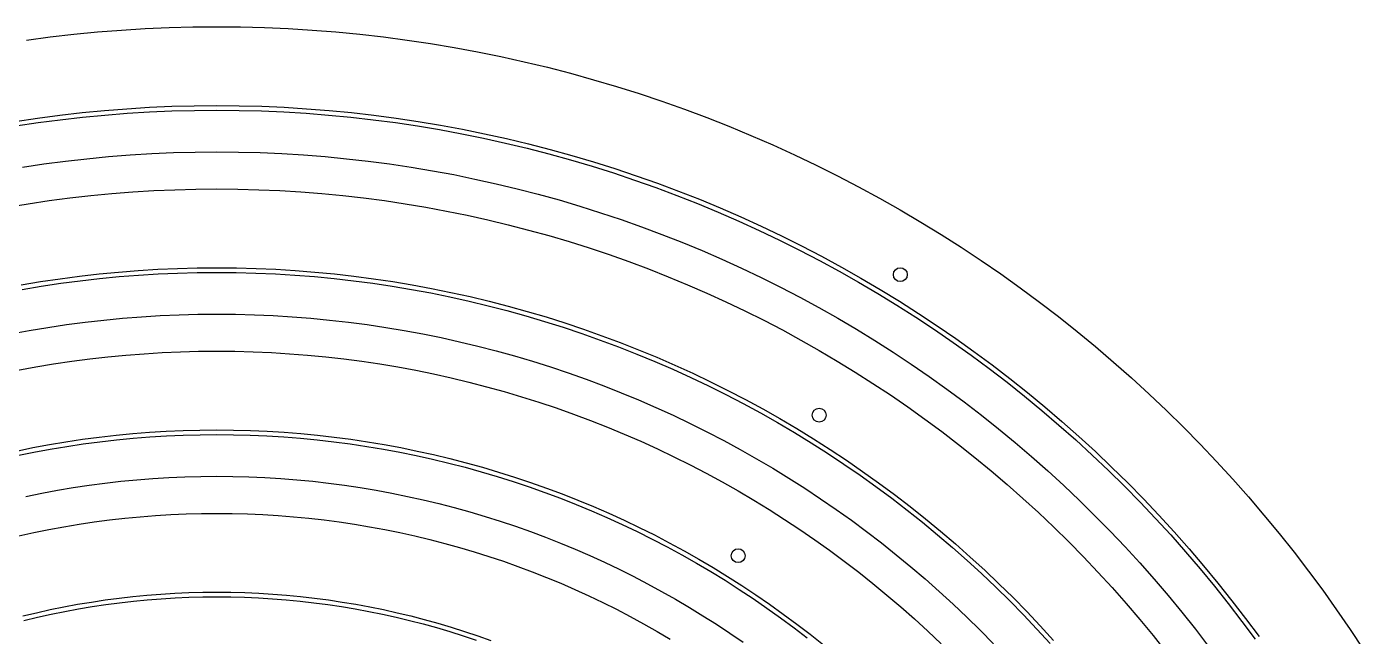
# Model space of a CAD drawing. Header units: metres. Extents: x 9 to 1211, y 9 to 2781.
# Drawn here: x 875 to 1163.4, y 2649.5 to 2781 of the extents above; entities that cross this region are included whole.
import ezdxf

# ---------------------------------------------------------------- set-up
doc = ezdxf.new("R2010")
doc.units = ezdxf.units.M
for name, color, linetype in [('ACIKLIK', 5, 'Continuous'), ('ASKI_DELIK', 6, 'Continuous'), ('CAM_SABLON', 4, 'Continuous'), ('DIS_KENAR_V91_Z3', 1, 'Continuous'), ('LAMBA_T4_Z4', 3, 'Continuous')]:
    doc.layers.add(name, color=color, linetype=linetype)

msp = doc.modelspace()

# ---------------------------------------------------------------- linework, layer by layer
at = {"layer": 'ACIKLIK'}
for points in [[(874.08, 2750.7), (878.7, 2751.39), (883.34, 2752), (887.99, 2752.53), (892.64, 2752.98), (897.31, 2753.35), (901.97, 2753.63), (906.65, 2753.84), (911.32, 2753.96), (916, 2754), (920.68, 2753.96), (925.35, 2753.84), (930.03, 2753.63), (934.69, 2753.35), (939.36, 2752.98), (944.01, 2752.53), (948.66, 2752), (953.3, 2751.39), (957.92, 2750.7), (962.54, 2749.93), (967.14, 2749.08), (971.72, 2748.14), (976.29, 2747.13), (980.83, 2746.04), (985.36, 2744.87), (989.87, 2743.62), (994.36, 2742.29), (998.82, 2740.88), (1003.25, 2739.4), (1007.66, 2737.84), (1012.04, 2736.2), (1016.39, 2734.48), (1020.72, 2732.69), (1025.01, 2730.83), (1029.26, 2728.89), (1033.48, 2726.88), (1037.67, 2724.79), (1041.82, 2722.63), (1045.93, 2720.4), (1050, 2718.09), (1054.03, 2715.72), (1058.02, 2713.28), (1061.96, 2710.76), (1065.86, 2708.18), (1069.72, 2705.53), (1073.53, 2702.82), (1077.29, 2700.03), (1081, 2697.19), (1084.66, 2694.27), (1088.27, 2691.3), (1091.82, 2688.26), (1095.33, 2685.16), (1098.77, 2682), (1102.17, 2678.78), (1105.5, 2675.5), (1108.78, 2672.17), (1112, 2668.77), (1115.16, 2665.33), (1118.26, 2661.82), (1121.3, 2658.27), (1124.27, 2654.66), (1127.19, 2651), (1130.03, 2647.29)], [(871.54, 2714.72), (875.54, 2715.46), (879.55, 2716.13), (883.57, 2716.73), (887.6, 2717.26), (891.64, 2717.72), (895.69, 2718.11), (899.75, 2718.43), (903.81, 2718.68), (907.87, 2718.86), (911.93, 2718.96), (916, 2719), (920.07, 2718.96), (924.13, 2718.86), (928.19, 2718.68), (932.25, 2718.43), (936.31, 2718.11), (940.36, 2717.72), (944.4, 2717.26), (948.43, 2716.73), (952.45, 2716.13), (956.46, 2715.46), (960.46, 2714.72), (964.44, 2713.91), (968.41, 2713.03), (972.37, 2712.08), (976.3, 2711.06), (980.22, 2709.97), (984.12, 2708.82), (988, 2707.6), (991.86, 2706.3), (995.69, 2704.95), (999.5, 2703.52), (1003.28, 2702.03), (1007.04, 2700.48), (1010.77, 2698.86), (1014.47, 2697.17), (1018.14, 2695.42), (1021.78, 2693.6), (1025.39, 2691.73), (1028.96, 2689.79), (1032.5, 2687.78), (1036, 2685.72), (1039.47, 2683.59), (1042.9, 2681.41), (1046.29, 2679.16), (1049.64, 2676.86), (1052.95, 2674.5), (1056.22, 2672.08), (1059.45, 2669.61), (1062.63, 2667.07), (1065.77, 2664.49), (1068.86, 2661.85), (1071.91, 2659.15), (1074.9, 2656.4), (1077.85, 2653.61), (1080.76, 2650.76), (1083.61, 2647.85)], [(874.83, 2679.67), (878.22, 2680.36), (881.62, 2680.99), (885.03, 2681.56), (888.44, 2682.07), (891.87, 2682.52), (895.3, 2682.91), (898.74, 2683.25), (902.19, 2683.52), (905.64, 2683.73), (909.09, 2683.88), (912.54, 2683.97), (916, 2684), (919.46, 2683.97), (922.91, 2683.88), (926.36, 2683.73), (929.81, 2683.52), (933.26, 2683.25), (936.7, 2682.91), (940.13, 2682.52), (943.56, 2682.07), (946.97, 2681.56), (950.38, 2680.99), (953.78, 2680.36), (957.17, 2679.67), (960.54, 2678.92), (963.9, 2678.12), (967.25, 2677.25), (970.58, 2676.33), (973.89, 2675.35), (977.19, 2674.31), (980.46, 2673.21), (983.72, 2672.06), (986.96, 2670.85), (990.17, 2669.58), (993.36, 2668.26), (996.53, 2666.88), (999.68, 2665.45), (1002.8, 2663.96), (1005.89, 2662.42), (1008.95, 2660.82), (1011.99, 2659.17), (1015, 2657.47), (1017.98, 2655.72), (1020.92, 2653.91), (1023.84, 2652.06), (1026.72, 2650.15), (1029.57, 2648.19)]]:
    msp.add_lwpolyline(points, dxfattribs=at)
at = {"layer": 'ASKI_DELIK'}
for centre in [(1063.5, 2727.51), (1046, 2697.19), (1028.5, 2666.86)]:
    msp.add_circle(centre, 1.5, dxfattribs=at)
at = {"layer": 'CAM_SABLON'}
for points in [[(872.67, 2759.59), (877.45, 2760.3), (882.24, 2760.93), (887.05, 2761.48), (891.86, 2761.95), (896.68, 2762.32), (901.5, 2762.62), (906.33, 2762.83), (911.17, 2762.96), (916, 2763), (920.83, 2762.96), (925.67, 2762.83), (930.5, 2762.62), (935.32, 2762.32), (940.14, 2761.95), (944.95, 2761.48), (949.76, 2760.93), (954.55, 2760.3), (959.33, 2759.59), (964.1, 2758.79), (968.85, 2757.91), (973.59, 2756.95), (978.31, 2755.9), (983.01, 2754.77), (987.69, 2753.56), (992.35, 2752.27), (996.99, 2750.9), (1001.6, 2749.44), (1006.18, 2747.91), (1010.74, 2746.29), (1015.27, 2744.6), (1019.77, 2742.83), (1024.23, 2740.98), (1028.67, 2739.05), (1033.06, 2737.05), (1037.43, 2734.97), (1041.76, 2732.81), (1046.04, 2730.58), (1050.29, 2728.27), (1054.5, 2725.89), (1058.67, 2723.43), (1062.79, 2720.91), (1066.86, 2718.31), (1070.9, 2715.64), (1074.88, 2712.9), (1078.82, 2710.1), (1082.7, 2707.22), (1086.54, 2704.28), (1090.32, 2701.27), (1094.05, 2698.19), (1097.73, 2695.05), (1101.35, 2691.85), (1104.91, 2688.58), (1108.42, 2685.26), (1111.87, 2681.87), (1115.26, 2678.42), (1118.58, 2674.91), (1121.85, 2671.35), (1125.05, 2667.73), (1128.19, 2664.05), (1131.27, 2660.32), (1134.28, 2656.54), (1137.22, 2652.7), (1140.1, 2648.82)], [(873.98, 2724.32), (878.14, 2725.02), (882.32, 2725.64), (886.51, 2726.2), (890.7, 2726.67), (894.91, 2727.08), (899.12, 2727.41), (903.33, 2727.67), (907.55, 2727.85), (911.78, 2727.96), (916, 2728), (920.22, 2727.96), (924.45, 2727.85), (928.67, 2727.67), (932.88, 2727.41), (937.09, 2727.08), (941.3, 2726.67), (945.49, 2726.2), (949.68, 2725.64), (953.86, 2725.02), (958.02, 2724.32), (962.18, 2723.55), (966.31, 2722.71), (970.44, 2721.8), (974.54, 2720.81), (978.63, 2719.75), (982.7, 2718.62), (986.75, 2717.43), (990.78, 2716.16), (994.79, 2714.81), (998.77, 2713.4), (1002.72, 2711.93), (1006.65, 2710.38), (1010.56, 2708.76), (1014.43, 2707.08), (1018.27, 2705.33), (1022.09, 2703.51), (1025.87, 2701.62), (1029.61, 2699.67), (1033.32, 2697.66), (1037, 2695.58), (1040.64, 2693.43), (1044.24, 2691.23), (1047.8, 2688.96), (1051.32, 2686.63), (1054.81, 2684.23), (1058.24, 2681.78), (1061.64, 2679.27), (1064.99, 2676.7), (1068.3, 2674.07), (1071.55, 2671.38), (1074.77, 2668.64), (1077.93, 2665.84), (1081.04, 2662.99), (1084.11, 2660.08), (1087.12, 2657.12), (1090.08, 2654.11), (1092.99, 2651.04), (1095.84, 2647.93)], [(872.96, 2688.48), (876.5, 2689.2), (880.05, 2689.85), (883.62, 2690.45), (887.19, 2690.98), (890.77, 2691.46), (894.36, 2691.87), (897.96, 2692.21), (901.56, 2692.5), (905.17, 2692.72), (908.78, 2692.87), (912.39, 2692.97), (916, 2693), (919.61, 2692.97), (923.22, 2692.87), (926.83, 2692.72), (930.44, 2692.5), (934.04, 2692.21), (937.64, 2691.87), (941.23, 2691.46), (944.81, 2690.98), (948.38, 2690.45), (951.95, 2689.85), (955.5, 2689.2), (959.04, 2688.48), (962.56, 2687.69), (966.08, 2686.85), (969.58, 2685.95), (973.06, 2684.98), (976.52, 2683.95), (979.97, 2682.87), (983.39, 2681.72), (986.8, 2680.52), (990.18, 2679.25), (993.54, 2677.93), (996.88, 2676.54), (1000.19, 2675.1), (1003.48, 2673.61), (1006.74, 2672.05), (1009.98, 2670.44), (1013.18, 2668.77), (1016.36, 2667.05), (1019.5, 2665.27), (1022.61, 2663.43), (1025.69, 2661.55), (1028.74, 2659.6), (1031.75, 2657.61), (1034.73, 2655.56), (1037.67, 2653.47), (1040.58, 2651.32), (1043.44, 2649.12)], [(874.39, 2652.89), (877.31, 2653.59), (880.24, 2654.24), (883.18, 2654.84), (886.13, 2655.39), (889.09, 2655.88), (892.06, 2656.33), (895.04, 2656.72), (898.02, 2657.06), (901.01, 2657.34), (904, 2657.58), (907, 2657.76), (910, 2657.89), (913, 2657.97), (916, 2658), (919, 2657.97), (922, 2657.89), (925, 2657.76), (928, 2657.58), (930.99, 2657.34), (933.98, 2657.06), (936.96, 2656.72), (939.94, 2656.33), (942.91, 2655.88), (945.87, 2655.39), (948.82, 2654.84), (951.76, 2654.24), (954.69, 2653.59), (957.61, 2652.89), (960.52, 2652.14), (963.41, 2651.34), (966.29, 2650.48), (969.15, 2649.58), (972, 2648.63)]]:
    msp.add_lwpolyline(points, dxfattribs=at)
at = {"layer": 'DIS_KENAR_V91_Z3'}
for points in [[(874.94, 2778.13), (880.05, 2778.8), (885.16, 2779.38), (890.29, 2779.88), (895.42, 2780.28), (900.56, 2780.6), (905.7, 2780.82), (910.85, 2780.96), (916, 2781), (921.15, 2780.96), (926.3, 2780.82), (931.44, 2780.6), (936.58, 2780.28), (941.71, 2779.88), (946.84, 2779.38), (951.95, 2778.8), (957.06, 2778.13), (962.15, 2777.37), (967.23, 2776.52), (972.29, 2775.58), (977.33, 2774.55), (982.36, 2773.44), (987.37, 2772.24), (992.35, 2770.95), (997.31, 2769.57), (1002.25, 2768.11), (1007.16, 2766.56), (1012.04, 2764.93), (1016.9, 2763.21), (1021.72, 2761.41), (1026.51, 2759.52), (1031.27, 2757.55), (1035.99, 2755.5), (1040.67, 2753.36), (1045.32, 2751.14), (1049.93, 2748.85), (1054.49, 2746.47), (1059.02, 2744.01), (1063.5, 2741.48), (1067.94, 2738.86), (1072.33, 2736.17), (1076.67, 2733.41), (1080.96, 2730.57), (1085.21, 2727.65), (1089.4, 2724.66), (1093.54, 2721.6), (1097.62, 2718.46), (1101.65, 2715.26), (1105.62, 2711.98), (1109.54, 2708.64), (1113.39, 2705.23), (1117.19, 2701.75), (1120.92, 2698.21), (1124.6, 2694.6), (1128.21, 2690.92), (1131.75, 2687.19), (1135.23, 2683.39), (1138.64, 2679.54), (1141.98, 2675.62), (1145.26, 2671.65), (1148.46, 2667.62), (1151.6, 2663.54), (1154.66, 2659.4), (1157.65, 2655.21), (1160.57, 2650.96), (1163.41, 2646.67)], [(870.85, 2742.05), (875.33, 2742.8), (879.81, 2743.47), (884.31, 2744.06), (888.82, 2744.58), (893.34, 2745.01), (897.86, 2745.37), (902.39, 2745.64), (906.93, 2745.84), (911.46, 2745.96), (916, 2746), (920.54, 2745.96), (925.07, 2745.84), (929.61, 2745.64), (934.14, 2745.37), (938.66, 2745.01), (943.18, 2744.58), (947.69, 2744.06), (952.19, 2743.47), (956.67, 2742.8), (961.15, 2742.05), (965.61, 2741.22), (970.06, 2740.32), (974.49, 2739.34), (978.9, 2738.28), (983.29, 2737.14), (987.67, 2735.93), (992.02, 2734.64), (996.34, 2733.27), (1000.65, 2731.83), (1004.93, 2730.32), (1009.18, 2728.73), (1013.4, 2727.07), (1017.59, 2725.33), (1021.75, 2723.52), (1025.88, 2721.64), (1029.98, 2719.69), (1034.04, 2717.66), (1038.06, 2715.57), (1042.05, 2713.4), (1046, 2711.17), (1049.91, 2708.86), (1053.78, 2706.49), (1057.61, 2704.05), (1061.39, 2701.55), (1065.13, 2698.98), (1068.82, 2696.34), (1072.47, 2693.65), (1076.07, 2690.88), (1079.62, 2688.06), (1083.12, 2685.17), (1086.58, 2682.22), (1089.97, 2679.22), (1093.32, 2676.15), (1096.61, 2673.03), (1099.85, 2669.85), (1103.03, 2666.61), (1106.15, 2663.32), (1109.22, 2659.97), (1112.22, 2656.58), (1115.17, 2653.12), (1118.06, 2649.62), (1120.88, 2646.07)], [(873.07, 2706.87), (876.93, 2707.58), (880.8, 2708.23), (884.69, 2708.81), (888.58, 2709.32), (892.48, 2709.77), (896.39, 2710.14), (900.3, 2710.45), (904.22, 2710.69), (908.15, 2710.86), (912.07, 2710.97), (916, 2711), (919.93, 2710.97), (923.85, 2710.86), (927.78, 2710.69), (931.7, 2710.45), (935.61, 2710.14), (939.52, 2709.77), (943.42, 2709.32), (947.31, 2708.81), (951.2, 2708.23), (955.07, 2707.58), (958.93, 2706.87), (962.78, 2706.08), (966.61, 2705.23), (970.43, 2704.32), (974.23, 2703.33), (978.02, 2702.28), (981.78, 2701.17), (985.53, 2699.99), (989.25, 2698.74), (992.95, 2697.43), (996.63, 2696.06), (1000.29, 2694.62), (1003.91, 2693.11), (1007.52, 2691.55), (1011.09, 2689.92), (1014.63, 2688.23), (1018.15, 2686.48), (1021.63, 2684.66), (1025.08, 2682.79), (1028.5, 2680.86), (1031.88, 2678.86), (1035.23, 2676.81), (1038.54, 2674.7), (1041.82, 2672.53), (1045.05, 2670.31), (1048.25, 2668.03), (1051.41, 2665.69), (1054.52, 2663.3), (1057.6, 2660.86), (1060.63, 2658.36), (1063.61, 2655.81), (1066.55, 2653.21), (1069.45, 2650.55), (1072.3, 2647.85)], [(873.26, 2671.13), (876.5, 2671.85), (879.75, 2672.51), (883.01, 2673.11), (886.28, 2673.66), (889.56, 2674.15), (892.84, 2674.58), (896.14, 2674.96), (899.44, 2675.28), (902.75, 2675.54), (906.06, 2675.74), (909.37, 2675.88), (912.68, 2675.97), (916, 2676), (919.32, 2675.97), (922.63, 2675.88), (925.94, 2675.74), (929.25, 2675.54), (932.56, 2675.28), (935.86, 2674.96), (939.16, 2674.58), (942.44, 2674.15), (945.72, 2673.66), (948.99, 2673.11), (952.25, 2672.51), (955.5, 2671.85), (958.74, 2671.13), (961.97, 2670.36), (965.18, 2669.53), (968.37, 2668.64), (971.55, 2667.7), (974.71, 2666.7), (977.86, 2665.65), (980.98, 2664.54), (984.09, 2663.38), (987.18, 2662.16), (990.24, 2660.9), (993.28, 2659.57), (996.3, 2658.2), (999.29, 2656.77), (1002.26, 2655.29), (1005.2, 2653.76), (1008.11, 2652.18), (1011, 2650.54), (1013.86, 2648.86)]]:
    msp.add_lwpolyline(points, dxfattribs=at)
at = {"layer": 'LAMBA_T4_Z4'}
for points in [[(872.51, 2760.58), (877.31, 2761.29), (882.12, 2761.93), (886.94, 2762.48), (891.77, 2762.94), (896.61, 2763.32), (901.45, 2763.62), (906.3, 2763.83), (911.15, 2763.96), (916, 2764), (920.85, 2763.96), (925.7, 2763.83), (930.55, 2763.62), (935.39, 2763.32), (940.23, 2762.94), (945.06, 2762.48), (949.88, 2761.93), (954.69, 2761.29), (959.49, 2760.58), (964.27, 2759.78), (969.04, 2758.89), (973.8, 2757.92), (978.54, 2756.87), (983.25, 2755.74), (987.95, 2754.53), (992.63, 2753.23), (997.28, 2751.85), (1001.91, 2750.39), (1006.51, 2748.85), (1011.08, 2747.23), (1015.63, 2745.53), (1020.14, 2743.76), (1024.62, 2741.9), (1029.07, 2739.97), (1033.49, 2737.95), (1037.87, 2735.86), (1042.21, 2733.7), (1046.51, 2731.46), (1050.78, 2729.14), (1055, 2726.75), (1059.18, 2724.29), (1063.32, 2721.76), (1067.41, 2719.15), (1071.46, 2716.47), (1075.45, 2713.72), (1079.4, 2710.91), (1083.3, 2708.02), (1087.15, 2705.07), (1090.95, 2702.05), (1094.69, 2698.96), (1098.38, 2695.81), (1102.02, 2692.59), (1105.6, 2689.32), (1109.11, 2685.98), (1112.58, 2682.58), (1115.98, 2679.11), (1119.32, 2675.6), (1122.59, 2672.02), (1125.81, 2668.38), (1128.96, 2664.69), (1132.05, 2660.95), (1135.07, 2657.15), (1138.02, 2653.3), (1140.91, 2649.4)], [(873.8, 2725.31), (877.99, 2726.01), (882.18, 2726.63), (886.39, 2727.19), (890.6, 2727.67), (894.82, 2728.07), (899.05, 2728.41), (903.28, 2728.67), (907.52, 2728.85), (911.76, 2728.96), (916, 2729), (920.24, 2728.96), (924.48, 2728.85), (928.72, 2728.67), (932.95, 2728.41), (937.18, 2728.07), (941.4, 2727.67), (945.61, 2727.19), (949.82, 2726.63), (954.01, 2726.01), (958.2, 2725.31), (962.37, 2724.53), (966.52, 2723.69), (970.66, 2722.77), (974.79, 2721.78), (978.89, 2720.72), (982.98, 2719.59), (987.05, 2718.38), (991.09, 2717.11), (995.11, 2715.76), (999.11, 2714.34), (1003.08, 2712.86), (1007.03, 2711.31), (1010.95, 2709.68), (1014.84, 2707.99), (1018.7, 2706.23), (1022.52, 2704.41), (1026.32, 2702.51), (1030.08, 2700.56), (1033.81, 2698.53), (1037.5, 2696.44), (1041.15, 2694.29), (1044.77, 2692.08), (1048.35, 2689.8), (1051.88, 2687.46), (1055.38, 2685.05), (1058.83, 2682.59), (1062.24, 2680.07), (1065.61, 2677.49), (1068.92, 2674.85), (1072.2, 2672.15), (1075.42, 2669.39), (1078.6, 2666.58), (1081.73, 2663.72), (1084.8, 2660.8), (1087.83, 2657.83), (1090.8, 2654.8), (1093.72, 2651.73), (1096.58, 2648.6)], [(872.75, 2689.45), (876.31, 2690.18), (879.88, 2690.84), (883.46, 2691.44), (887.05, 2691.98), (890.65, 2692.45), (894.26, 2692.86), (897.87, 2693.21), (901.49, 2693.49), (905.11, 2693.71), (908.74, 2693.87), (912.37, 2693.97), (916, 2694), (919.63, 2693.97), (923.26, 2693.87), (926.89, 2693.71), (930.51, 2693.49), (934.13, 2693.21), (937.74, 2692.86), (941.35, 2692.45), (944.95, 2691.98), (948.54, 2691.44), (952.12, 2690.84), (955.69, 2690.18), (959.25, 2689.45), (962.79, 2688.67), (966.32, 2687.82), (969.83, 2686.91), (973.33, 2685.94), (976.81, 2684.91), (980.28, 2683.82), (983.72, 2682.67), (987.14, 2681.46), (990.54, 2680.18), (993.92, 2678.85), (997.27, 2677.46), (1000.6, 2676.02), (1003.9, 2674.51), (1007.18, 2672.95), (1010.43, 2671.33), (1013.65, 2669.65), (1016.84, 2667.92), (1020, 2666.13), (1023.13, 2664.29), (1026.22, 2662.39), (1029.28, 2660.44), (1032.31, 2658.44), (1035.3, 2656.38), (1038.26, 2654.28), (1041.18, 2652.12), (1044.06, 2649.91), (1046.9, 2647.65)], [(874.15, 2653.86), (877.08, 2654.57), (880.03, 2655.22), (882.99, 2655.82), (885.96, 2656.37), (888.94, 2656.87), (891.92, 2657.32), (894.92, 2657.71), (897.92, 2658.05), (900.92, 2658.34), (903.93, 2658.58), (906.95, 2658.76), (909.96, 2658.89), (912.98, 2658.97), (916, 2659), (919.02, 2658.97), (922.04, 2658.89), (925.05, 2658.76), (928.07, 2658.58), (931.08, 2658.34), (934.08, 2658.05), (937.08, 2657.71), (940.08, 2657.32), (943.06, 2656.87), (946.04, 2656.37), (949.01, 2655.82), (951.97, 2655.22), (954.92, 2654.57), (957.85, 2653.86), (960.78, 2653.1), (963.69, 2652.3), (966.58, 2651.44), (969.46, 2650.53), (972.32, 2649.57), (975.17, 2648.57)]]:
    msp.add_lwpolyline(points, dxfattribs=at)

doc.saveas('drawing.dxf')
